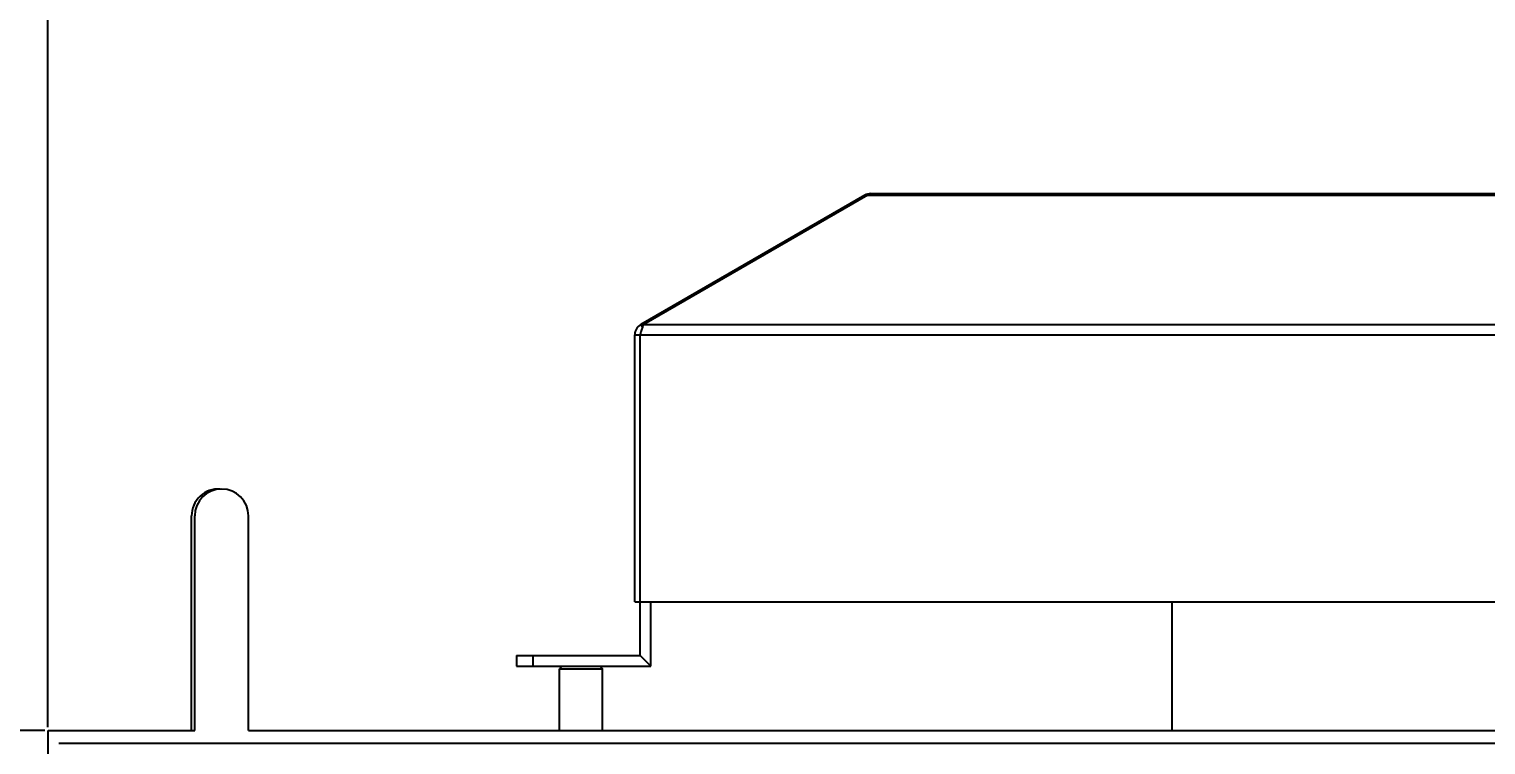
# Model space of a CAD drawing. Extents: x 81437 to 204847, y -54769 to -29444.
# Drawn here: x 81938.4 to 82209.5, y -43066.2 to -42933 of the extents above; entities that cross this region are included whole.
import ezdxf

# ---------------------------------------------------------------- set-up
doc = ezdxf.new("R2010")
doc.units = 0
doc.header["$LTSCALE"] = 100
doc.header["$MEASUREMENT"] = 0
doc.styles.get("Standard").update_dxf_attribs({"font": ''})
doc.styles.get('Standard').set_extended_font_data('SimSun')
doc.dimstyles.new('ISO-25', dxfattribs={"dimtxt": 35, "dimasz": 35, "dimexe": 1.25, "dimexo": 0.625, "dimtad": 1, "dimtoh": 1, "dimdec": 0, "dimtxsty": 'Standard', "dimcen": 2.5, "dimadec": 0, "dimazin": 0, "dimtfac": 1, "dimtdec": 0, "dimtmove": 0, "dimatfit": 3, "dimfxl": 1, "dimarcsym": 0})

# ---------------------------------------------------------------- blocks, each defined once
blk = doc.blocks.new('*D105')
at = {"color": 0, "lineweight": -2, "transparency": 16777216}
for p, q in [((81941.85, -43062.97), (81941.85, -42881.39)), ((81976.85, -42882.64), (82705.61, -42882.64)), ((82740.61, -43065.27), (82740.61, -42881.39))]:
    blk.add_line(p, q, dxfattribs=at)
at = {"color": 0, "transparency": 16777216}
for points in [[(81976.85, -42876.81), (81976.85, -42888.48), (81941.85, -42882.64)], [(82705.61, -42888.48), (82705.61, -42876.81), (82740.61, -42882.64)]]:
    blk.add_solid(points, dxfattribs=at)
at = {"layer": 'Defpoints', "color": 0, "transparency": 16777216}
for p in [(82740.61, -42882.64), (81941.85, -43063.6), (82740.61, -43065.9)]:
    blk.add_point(p, dxfattribs=at)
at = {"color": 0, "transparency": 16777216, "insert": (82341.23, -42864.52), "char_height": 35, "attachment_point": 5}
blk.add_mtext('799', dxfattribs=at)
blk = doc.blocks.new('*D107')
at = {"color": 0, "lineweight": -2, "transparency": 16777216}
for p, q in [((81941.28, -43063.6), (81877.71, -43063.6)), ((81878.96, -43098.6), (81878.96, -45031.1)), ((81941.28, -45066.1), (81877.71, -45066.1))]:
    blk.add_line(p, q, dxfattribs=at)
at = {"color": 0, "transparency": 16777216}
for points in [[(81884.8, -43098.6), (81873.13, -43098.6), (81878.96, -43063.6)], [(81873.13, -45031.1), (81884.8, -45031.1), (81878.96, -45066.1)]]:
    blk.add_solid(points, dxfattribs=at)
at = {"layer": 'Defpoints', "color": 0, "transparency": 16777216}
for p in [(81941.91, -43063.6), (81878.96, -45066.1), (81941.91, -45066.1)]:
    blk.add_point(p, dxfattribs=at)
at = {"color": 0, "transparency": 16777216, "insert": (81860.84, -44064.85), "char_height": 35, "attachment_point": 5, "rotation": 90}
blk.add_mtext('2003', dxfattribs=at)

msp = doc.modelspace()

# ---------------------------------------------------------------- linework, layer by layer
at = {"color": 7, "linetype": 'Continuous'}
for p, q in [((82093.9, -42963.89), (82052.21, -42987.96)), ((82094.4, -42963.89), (82052.71, -42987.96)), ((82093.9, -42963.89), (82094.03, -42964.11)), ((82094.4, -42963.89), (82587.82, -42963.89)), ((82095, -42963.6), (82587.22, -42963.6)), ((82052.21, -42987.96), (82052.5, -42988.47)), ((82052.71, -42987.96), (82629.51, -42987.96)), ((82051.11, -43039.6), (82051.11, -42989.87)), ((82051.11, -42989.87), (82052.11, -42989.87)), ((82052.11, -43039.6), (82052.11, -42989.87)), ((82052.11, -42989.87), (82630.11, -42989.87)), ((81968.61, -43063.6), (81968.61, -43023.6)), ((81969.21, -43063.6), (81969.21, -43023.6)), ((81979.21, -43063.6), (81979.21, -43023.6)), ((82051.11, -43039.6), (82052.11, -43039.6)), ((82052.11, -43049.6), (82052.11, -43039.6)), ((82052.11, -43039.6), (82630.11, -43039.6)), ((82054.11, -43051.6), (82054.11, -43039.6)), ((82151.11, -43063.6), (82151.11, -43039.6)), ((82029.11, -43049.6), (82029.11, -43051.6)), ((82029.11, -43049.6), (82052.11, -43049.6)), ((82032.11, -43049.6), (82032.11, -43051.6)), ((82054.11, -43051.6), (82052.11, -43049.6)), ((82029.11, -43051.6), (82054.11, -43051.6)), ((82037.61, -43051.6), (82037.11, -43052.1)), ((82037.11, -43063.6), (82037.11, -43052.1)), ((82037.11, -43052.1), (82045.11, -43052.1)), ((82044.61, -43051.6), (82045.11, -43052.1)), ((82045.11, -43063.6), (82045.11, -43052.1)), ((81941.91, -45021.1), (81941.91, -43063.6)), ((81941.91, -43063.6), (81969.21, -43063.6)), ((81979.21, -43063.6), (82703.61, -43063.6)), ((81943.91, -43065.9), (82738.31, -43065.9))]:
    msp.add_line(p, q, dxfattribs=at)
for centre, radius, start, end in [((82095, -42965.8), 2.2, 90, 120), ((82053.31, -42989.87), 2.2, 120, 180), ((82079.39, -42996.62), 28.1, 164.5161, 164.989), ((81973.61, -43023.6), 5, 86.537, 180), ((81974.21, -43023.6), 5, 0, 180)]:
    msp.add_arc(centre, radius, start, end, dxfattribs=at)
for points, start_tangent, end_tangent in [([(82094.4, -42963.89), (82094.6, -42963.73)], (0.721412, 0.692506), (0.835895, 0.548889)), ([(82094.6, -42963.73), (82094.8, -42963.63)], (0.835895, 0.548889), (0.949224, 0.3146)), ([(82094.8, -42963.63), (82095, -42963.6)], (0.949224, 0.3146), (1, 0)), ([(82052.51, -42988.46), (82052.31, -42989.12)], (-0.319262, -0.947666), (-0.267211, -0.963638)), ([(82052.71, -42987.96), (82052.51, -42988.46)], (-0.461961, -0.8869), (-0.319262, -0.947666)), ([(82052.25, -42989.34), (82052.11, -42989.87)], (-0.259249, -0.96581), (-0.252028, -0.96772))]:
    msp.add_spline(points, degree=3, dxfattribs=dict(at, start_tangent=start_tangent, end_tangent=end_tangent))

# ---------------------------------------------------------------- dimensions: what is measured, and where the dimension line sits
at = {"color": 3}
dim = msp.add_linear_dim(base=(82740.61, -42882.64), p1=(81941.85, -43063.6), p2=(82740.61, -43065.9), dimstyle='ISO-25', dxfattribs=at)
dim.commit()
dim.dimension.update_dxf_attribs({"geometry": '*D105', "text_midpoint": (82341.23, -42864.52)})
dim = msp.add_linear_dim(base=(81878.96366939, -45066.09923852), p1=(81941.90959057, -43063.59923852), p2=(81941.90959057, -45066.09923852), angle=90, dimstyle='ISO-25', dxfattribs=at)
dim.commit()
dim.dimension.update_dxf_attribs({"geometry": '*D107', "text_midpoint": (81860.83866939, -44064.84923852)})

doc.saveas('drawing.dxf')
